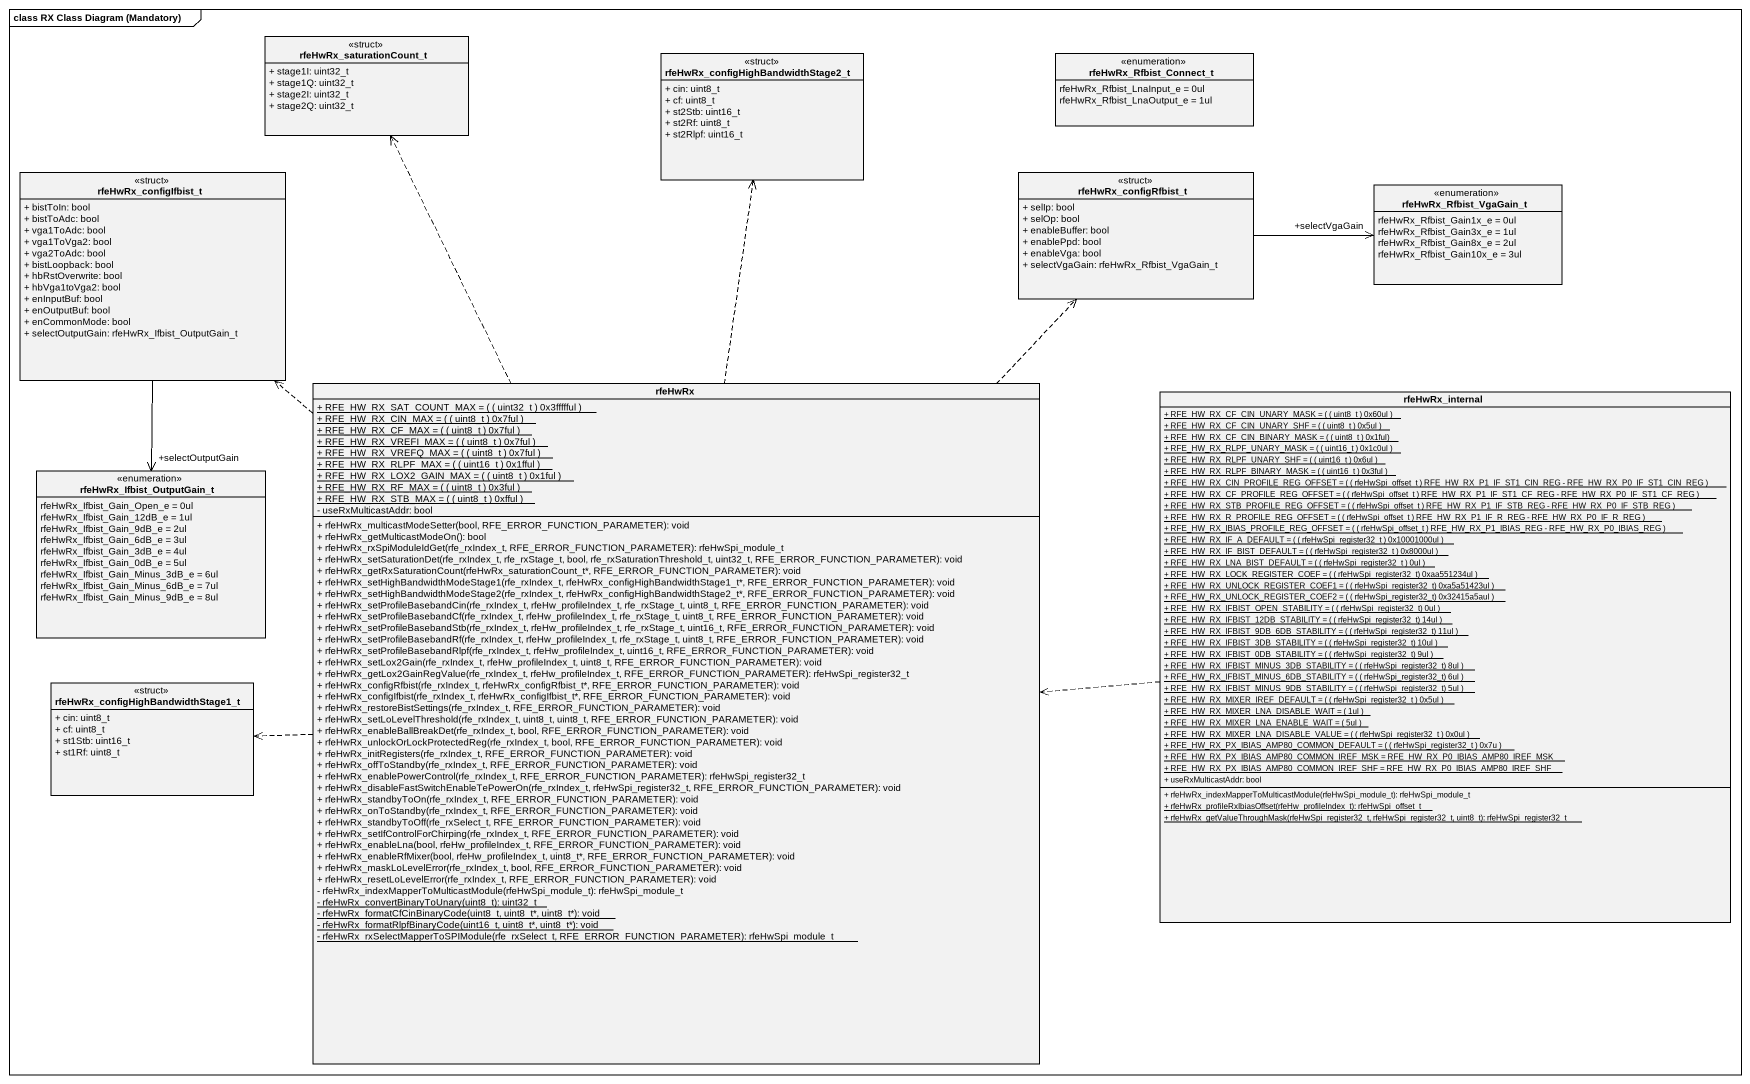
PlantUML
@startuml
mainframe class RX Class Diagram (Mandatory)
hide circle
hide empty members
skinparam classAttributeIconSize 0
class rfeHwRx_saturationCount_t <<struct>> {
  + stage1I: uint32_t
  + stage1Q: uint32_t
  + stage2I: uint32_t
  + stage2Q: uint32_t
}
class "rfeHwRx_configHighBandwidthStage2_t" as rfeHwRx_configHighBandwidthS <<struct>> {
  + cin: uint8_t
  + cf: uint8_t
  + st2Stb: uint16_t
  + st2Rf: uint8_t
  + st2Rlpf: uint16_t
}
enum rfeHwRx_Rfbist_Connect_t {
  rfeHwRx_Rfbist_LnaInput_e = 0ul
  rfeHwRx_Rfbist_LnaOutput_e = 1ul
}
class rfeHwRx_configIfbist_t <<struct>> {
  + bistToIn: bool
  + bistToAdc: bool
  + vga1ToAdc: bool
  + vga1ToVga2: bool
  + vga2ToAdc: bool
  + bistLoopback: bool
  + hbRstOverwrite: bool
  + hbVga1toVga2: bool
  + enInputBuf: bool
  + enOutputBuf: bool
  + enCommonMode: bool
  + selectOutputGain: rfeHwRx_Ifbist_OutputGain_t
}
class rfeHwRx_configRfbist_t <<struct>> {
  + selIp: bool
  + selOp: bool
  + enableBuffer: bool
  + enablePpd: bool
  + enableVga: bool
  + selectVgaGain: rfeHwRx_Rfbist_VgaGain_t
}
enum rfeHwRx_Rfbist_VgaGain_t {
  rfeHwRx_Rfbist_Gain1x_e = 0ul
  rfeHwRx_Rfbist_Gain3x_e = 1ul
  rfeHwRx_Rfbist_Gain8x_e = 2ul
  rfeHwRx_Rfbist_Gain10x_e = 3ul
}
class rfeHwRx {
  {static} {field} + RFE_HW_RX_SAT_COUNT_MAX = ( ( uint32_t ) 0x3ffffful )
  {static} {field} + RFE_HW_RX_CIN_MAX = ( ( uint8_t ) 0x7ful )
  {static} {field} + RFE_HW_RX_CF_MAX = ( ( uint8_t ) 0x7ful )
  {static} {field} + RFE_HW_RX_VREFI_MAX = ( ( uint8_t ) 0x7ful )
  {static} {field} + RFE_HW_RX_VREFQ_MAX = ( ( uint8_t ) 0x7ful )
  {static} {field} + RFE_HW_RX_RLPF_MAX = ( ( uint16_t ) 0x1fful )
  {static} {field} + RFE_HW_RX_LOX2_GAIN_MAX = ( ( uint8_t ) 0x1ful )
  {static} {field} + RFE_HW_RX_RF_MAX = ( ( uint8_t ) 0x3ful )
  {static} {field} + RFE_HW_RX_STB_MAX = ( ( uint8_t ) 0xfful )
  - useRxMulticastAddr: bool
  + rfeHwRx_multicastModeSetter(bool, RFE_ERROR_FUNCTION_PARAMETER): void
  + rfeHwRx_getMulticastModeOn(): bool
  + rfeHwRx_rxSpiModuleIdGet(rfe_rxIndex_t, RFE_ERROR_FUNCTION_PARAMETER): rfeHwSpi_module_t
  + rfeHwRx_setSaturationDet(rfe_rxIndex_t, rfe_rxStage_t, bool, rfe_rxSaturationThreshold_t, uint32_t, RFE_ERROR_FUNCTION_PARAMETER): void
  + rfeHwRx_getRxSaturationCount(rfeHwRx_saturationCount_t*, RFE_ERROR_FUNCTION_PARAMETER): void
  + rfeHwRx_setHighBandwidthModeStage1(rfe_rxIndex_t, rfeHwRx_configHighBandwidthStage1_t*, RFE_ERROR_FUNCTION_PARAMETER): void
  + rfeHwRx_setHighBandwidthModeStage2(rfe_rxIndex_t, rfeHwRx_configHighBandwidthStage2_t*, RFE_ERROR_FUNCTION_PARAMETER): void
  + rfeHwRx_setProfileBasebandCin(rfe_rxIndex_t, rfeHw_profileIndex_t, rfe_rxStage_t, uint8_t, RFE_ERROR_FUNCTION_PARAMETER): void
  + rfeHwRx_setProfileBasebandCf(rfe_rxIndex_t, rfeHw_profileIndex_t, rfe_rxStage_t, uint8_t, RFE_ERROR_FUNCTION_PARAMETER): void
  + rfeHwRx_setProfileBasebandStb(rfe_rxIndex_t, rfeHw_profileIndex_t, rfe_rxStage_t, uint16_t, RFE_ERROR_FUNCTION_PARAMETER): void
  + rfeHwRx_setProfileBasebandRf(rfe_rxIndex_t, rfeHw_profileIndex_t, rfe_rxStage_t, uint8_t, RFE_ERROR_FUNCTION_PARAMETER): void
  + rfeHwRx_setProfileBasebandRlpf(rfe_rxIndex_t, rfeHw_profileIndex_t, uint16_t, RFE_ERROR_FUNCTION_PARAMETER): void
  + rfeHwRx_setLox2Gain(rfe_rxIndex_t, rfeHw_profileIndex_t, uint8_t, RFE_ERROR_FUNCTION_PARAMETER): void
  + rfeHwRx_getLox2GainRegValue(rfe_rxIndex_t, rfeHw_profileIndex_t, RFE_ERROR_FUNCTION_PARAMETER): rfeHwSpi_register32_t
  + rfeHwRx_configRfbist(rfe_rxIndex_t, rfeHwRx_configRfbist_t*, RFE_ERROR_FUNCTION_PARAMETER): void
  + rfeHwRx_configIfbist(rfe_rxIndex_t, rfeHwRx_configIfbist_t*, RFE_ERROR_FUNCTION_PARAMETER): void
  + rfeHwRx_restoreBistSettings(rfe_rxIndex_t, RFE_ERROR_FUNCTION_PARAMETER): void
  + rfeHwRx_setLoLevelThreshold(rfe_rxIndex_t, uint8_t, uint8_t, RFE_ERROR_FUNCTION_PARAMETER): void
  + rfeHwRx_enableBallBreakDet(rfe_rxIndex_t, bool, RFE_ERROR_FUNCTION_PARAMETER): void
  + rfeHwRx_unlockOrLockProtectedReg(rfe_rxIndex_t, bool, RFE_ERROR_FUNCTION_PARAMETER): void
  + rfeHwRx_initRegisters(rfe_rxIndex_t, RFE_ERROR_FUNCTION_PARAMETER): void
  + rfeHwRx_offToStandby(rfe_rxIndex_t, RFE_ERROR_FUNCTION_PARAMETER): void
  + rfeHwRx_enablePowerControl(rfe_rxIndex_t, RFE_ERROR_FUNCTION_PARAMETER): rfeHwSpi_register32_t
  + rfeHwRx_disableFastSwitchEnableTePowerOn(rfe_rxIndex_t, rfeHwSpi_register32_t, RFE_ERROR_FUNCTION_PARAMETER): void
  + rfeHwRx_standbyToOn(rfe_rxIndex_t, RFE_ERROR_FUNCTION_PARAMETER): void
  + rfeHwRx_onToStandby(rfe_rxIndex_t, RFE_ERROR_FUNCTION_PARAMETER): void
  + rfeHwRx_standbyToOff(rfe_rxSelect_t, RFE_ERROR_FUNCTION_PARAMETER): void
  + rfeHwRx_setIfControlForChirping(rfe_rxIndex_t, RFE_ERROR_FUNCTION_PARAMETER): void
  + rfeHwRx_enableLna(bool, rfeHw_profileIndex_t, RFE_ERROR_FUNCTION_PARAMETER): void
  + rfeHwRx_enableRfMixer(bool, rfeHw_profileIndex_t, uint8_t*, RFE_ERROR_FUNCTION_PARAMETER): void
  + rfeHwRx_maskLoLevelError(rfe_rxIndex_t, bool, RFE_ERROR_FUNCTION_PARAMETER): void
  + rfeHwRx_resetLoLevelError(rfe_rxIndex_t, RFE_ERROR_FUNCTION_PARAMETER): void
  - rfeHwRx_indexMapperToMulticastModule(rfeHwSpi_module_t): rfeHwSpi_module_t
  {static} - rfeHwRx_convertBinaryToUnary(uint8_t): uint32_t
  {static} - rfeHwRx_formatCfCinBinaryCode(uint8_t, uint8_t*, uint8_t*): void
  {static} - rfeHwRx_formatRlpfBinaryCode(uint16_t, uint8_t*, uint8_t*): void
  {static} - rfeHwRx_rxSelectMapperToSPIModule(rfe_rxSelect_t, RFE_ERROR_FUNCTION_PARAMETER): rfeHwSpi_module_t
}
class rfeHwRx_internal {
  {static} {field} + RFE_HW_RX_CF_CIN_UNARY_MASK = ( ( uint8_t ) 0x60ul )
  {static} {field} + RFE_HW_RX_CF_CIN_UNARY_SHF = ( ( uint8_t ) 0x5ul )
  {static} {field} + RFE_HW_RX_CF_CIN_BINARY_MASK = ( ( uint8_t ) 0x1ful)
  {static} {field} + RFE_HW_RX_RLPF_UNARY_MASK = ( ( uint16_t ) 0x1c0ul )
  {static} {field} + RFE_HW_RX_RLPF_UNARY_SHF = ( ( uint16_t ) 0x6ul )
  {static} {field} + RFE_HW_RX_RLPF_BINARY_MASK = ( ( uint16_t ) 0x3ful )
  {static} {field} + RFE_HW_RX_CIN_PROFILE_REG_OFFSET = ( ( rfeHwSpi_offset_t ) RFE_HW_RX_P1_IF_ST1_CIN_REG - RFE_HW_RX_P0_IF_ST1_CIN_REG )
  {static} {field} + RFE_HW_RX_CF_PROFILE_REG_OFFSET = ( ( rfeHwSpi_offset_t ) RFE_HW_RX_P1_IF_ST1_CF_REG - RFE_HW_RX_P0_IF_ST1_CF_REG )
  {static} {field} + RFE_HW_RX_STB_PROFILE_REG_OFFSET = ( ( rfeHwSpi_offset_t ) RFE_HW_RX_P1_IF_STB_REG - RFE_HW_RX_P0_IF_STB_REG )
  {static} {field} + RFE_HW_RX_R_PROFILE_REG_OFFSET = ( ( rfeHwSpi_offset_t ) RFE_HW_RX_P1_IF_R_REG - RFE_HW_RX_P0_IF_R_REG )
  {static} {field} + RFE_HW_RX_IBIAS_PROFILE_REG_OFFSET = ( ( rfeHwSpi_offset_t ) RFE_HW_RX_P1_IBIAS_REG - RFE_HW_RX_P0_IBIAS_REG )
  {static} {field} + RFE_HW_RX_IF_A_DEFAULT = ( ( rfeHwSpi_register32_t ) 0x10001000ul )
  {static} {field} + RFE_HW_RX_IF_BIST_DEFAULT = ( ( rfeHwSpi_register32_t ) 0x8000ul )
  {static} {field} + RFE_HW_RX_LNA_BIST_DEFAULT = ( ( rfeHwSpi_register32_t ) 0ul )
  {static} {field} + RFE_HW_RX_LOCK_REGISTER_COEF = ( ( rfeHwSpi_register32_t) 0xaa551234ul )
  {static} {field} + RFE_HW_RX_UNLOCK_REGISTER_COEF1 = ( ( rfeHwSpi_register32_t) 0xa5a51423ul )
  {static} {field} + RFE_HW_RX_UNLOCK_REGISTER_COEF2 = ( ( rfeHwSpi_register32_t) 0x32415a5aul )
  {static} {field} + RFE_HW_RX_IFBIST_OPEN_STABILITY = ( ( rfeHwSpi_register32_t) 0ul )
  {static} {field} + RFE_HW_RX_IFBIST_12DB_STABILITY = ( ( rfeHwSpi_register32_t) 14ul )
  {static} {field} + RFE_HW_RX_IFBIST_9DB_6DB_STABILITY = ( ( rfeHwSpi_register32_t) 11ul )
  {static} {field} + RFE_HW_RX_IFBIST_3DB_STABILITY = ( ( rfeHwSpi_register32_t) 10ul )
  {static} {field} + RFE_HW_RX_IFBIST_0DB_STABILITY = ( ( rfeHwSpi_register32_t) 9ul )
  {static} {field} + RFE_HW_RX_IFBIST_MINUS_3DB_STABILITY = ( ( rfeHwSpi_register32_t) 8ul )
  {static} {field} + RFE_HW_RX_IFBIST_MINUS_6DB_STABILITY = ( ( rfeHwSpi_register32_t) 6ul )
  {static} {field} + RFE_HW_RX_IFBIST_MINUS_9DB_STABILITY = ( ( rfeHwSpi_register32_t) 5ul )
  {static} {field} + RFE_HW_RX_MIXER_IREF_DEFAULT = ( ( rfeHwSpi_register32_t ) 0x5ul )
  {static} {field} + RFE_HW_RX_MIXER_LNA_DISABLE_WAIT = ( 1ul )
  {static} {field} + RFE_HW_RX_MIXER_LNA_ENABLE_WAIT = ( 5ul )
  {static} {field} + RFE_HW_RX_MIXER_LNA_DISABLE_VALUE = ( ( rfeHwSpi_register32_t ) 0x0ul )
  {static} {field} + RFE_HW_RX_PX_IBIAS_AMP80_COMMON_DEFAULT = ( ( rfeHwSpi_register32_t ) 0x7u )
  {static} + RFE_HW_RX_PX_IBIAS_AMP80_COMMON_IREF_MSK = RFE_HW_RX_P0_IBIAS_AMP80_IREF_MSK
  {static} + RFE_HW_RX_PX_IBIAS_AMP80_COMMON_IREF_SHF = RFE_HW_RX_P0_IBIAS_AMP80_IREF_SHF
  + useRxMulticastAddr: bool
  + rfeHwRx_indexMapperToMulticastModule(rfeHwSpi_module_t): rfeHwSpi_module_t
  {static} + rfeHwRx_profileRxIbiasOffset(rfeHw_profileIndex_t): rfeHwSpi_offset_t
  {static} + rfeHwRx_getValueThroughMask(rfeHwSpi_register32_t, rfeHwSpi_register32_t, uint8_t): rfeHwSpi_register32_t
}
enum rfeHwRx_Ifbist_OutputGain_t {
  rfeHwRx_Ifbist_Gain_Open_e = 0ul
  rfeHwRx_Ifbist_Gain_12dB_e = 1ul
  rfeHwRx_Ifbist_Gain_9dB_e = 2ul
  rfeHwRx_Ifbist_Gain_6dB_e = 3ul
  rfeHwRx_Ifbist_Gain_3dB_e = 4ul
  rfeHwRx_Ifbist_Gain_0dB_e = 5ul
  rfeHwRx_Ifbist_Gain_Minus_3dB_e = 6ul
  rfeHwRx_Ifbist_Gain_Minus_6dB_e = 7ul
  rfeHwRx_Ifbist_Gain_Minus_9dB_e = 8ul
}
class "rfeHwRx_configHighBandwidthStage1_t" as rfeHwRx_configHighBandwidthS_2 <<struct>> {
  + cin: uint8_t
  + cf: uint8_t
  + st1Stb: uint16_t
  + st1Rf: uint8_t
}
rfeHwRx_configIfbist_t --> "+selectOutputGain" rfeHwRx_Ifbist_OutputGain_t
rfeHwRx_configRfbist_t -right-> "+selectVgaGain" rfeHwRx_Rfbist_VgaGain_t
rfeHwRx .up.> rfeHwRx_saturationCount_t
rfeHwRx .up.> rfeHwRx_configHighBandwidthS
rfeHwRx .up.> rfeHwRx_configIfbist_t
rfeHwRx .up.> rfeHwRx_configRfbist_t
rfeHwRx .left.> rfeHwRx_configHighBandwidthS_2
rfeHwRx_internal .left.> rfeHwRx
@enduml
